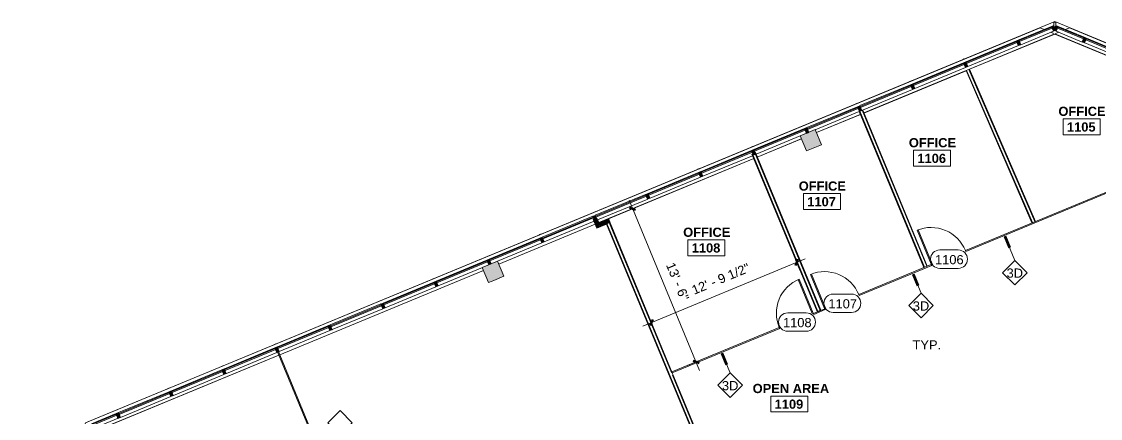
# Model space of a CAD drawing. Header units: inches. Extents: x 488 to 2071, y 800 to 2512.
# Drawn here: x 488 to 1542, y 2124 to 2512 of the extents above; entities that cross this region are included whole.
import ezdxf

# ---------------------------------------------------------------- set-up
doc = ezdxf.new("R2010")
doc.units = ezdxf.units.IN
doc.header["$MEASUREMENT"] = 0
for name, color, linetype, lineweight in [('A-ANNO-DIMS', 211, 'Continuous', 9), ('A-ANNO-DIMS-96', 211, 'Continuous', 9), ('A-AREA-IDEN', 2, 'Continuous', 9), ('A-DOOR', 31, 'Continuous', 13), ('A-DOOR-IDEN', 31, 'Continuous', 9), ('A-Flor-Shel-Tptn', 8, 'Continuous', 9), ('A-GLAZ-CURT', 52, 'Continuous', 9), ('A-GLAZ-CWMG', 51, 'Continuous', 13), ('A-Glaz-Shel', 8, 'Continuous', 9), ('A-Glaz-Shel-Sill', 8, 'Continuous', 9), ('A-WALL', 113, 'Continuous', 9), ('A-WALL-IDEN', 211, 'Continuous', 9), ('A-WALL-PATT', 111, 'Continuous', 13), ('G-ANNO-TEXT', 231, 'Continuous', 9), ('I-WALL', 2, 'Continuous', 9)]:
    doc.layers.add(name, color=color, linetype=linetype, lineweight=lineweight)
doc.styles.add('Swis721 Lt BT', font='swissl.ttf', dxfattribs={"height": 9})
doc.styles.add('Swis721 Lt BT_B', font='', dxfattribs={"height": 9})
doc.styles.get('Swis721 Lt BT_B').set_extended_font_data('Swis721 Lt BT', bold=True)
doc.dimstyles.new('OTJ_-_3_32__Linear__1_2__Tolerance', dxfattribs={"dimscale": 12, "dimtxt": 9.497835, "dimasz": 0.375, "dimexe": 0.75, "dimexo": 0.5, "dimgap": 0.5, "dimtad": 1, "dimdec": 1, "dimrnd": 0.5, "dimzin": 3, "dimdsep": 46, "dimlunit": 4, "dimtxsty": 'Swis721 Lt BT', "dimblk1": 'OBLIQUE', "dimblk2": 'OBLIQUE', "dimsah": 1, "dimcen": 0.09, "dimdle": 0.75, "dimazin": 0, "dimtfac": 1, "dimtdec": 4, "dimtix": 1, "dimtmove": 0, "dimatfit": 3, "dimfxl": 1, "dimtvp": 1, "dimfrac": 2, "dimtolj": 1, "dimtzin": 0, "dimarcsym": 2})
pattern_1 = [(0, (0, 0), (30.72, 7.68), [1.267, -21.773, 1.267, -21.773, -122.88]), (0, (0, 0), (30.72, 7.68), [-46.08, 1.267, -44.813, 1.267, -21.773, -53.76]), (0, (0, 0), (30.72, 7.68), [-115.2, 1.267, -14.093, 1.267, -37.133]), (120, (11.52, 3.84), (-22.011075, 22.7643), [1.267, -21.773, 1.267, -21.773, -122.88]), (120, (11.52, 3.84), (-22.011075, 22.7643), [-46.08, 1.267, -44.813, 1.267, -21.773, -53.76]), (120, (11.52, 3.84), (-22.011075, 22.7643), [-115.2, 1.267, -14.093, 1.267, -37.133]), (240, (15.36, 19.2), (-8.708925, -30.4443), [1.267, -21.773, 1.267, -21.773, -122.88]), (240, (15.36, 19.2), (-8.708925, -30.4443), [-46.08, 1.267, -44.813, 1.267, -21.773, -53.76]), (240, (15.36, 19.2), (-8.708925, -30.4443), [-115.2, 1.267, -14.093, 1.267, -37.133])]

# ---------------------------------------------------------------- blocks, each defined once
blk = doc.blocks.new('Revit Link EDITED_dwg_MUL4-5488113-Level 1 CONSTRUCTION')
at = {"layer": 'A-Glaz-Shel', "color": 7, "flags": 128}
for points in [[(-1, 6.1), (-1, 6.3), (1, 6.3), (1, 6.1)], [(55, 6.1), (55, 6.3), (57, 6.3), (57, 6.1)], [(111, 6.1), (111, 6.3), (113, 6.3), (113, 6.1)], [(167, 6.1), (167, 6.3), (169, 6.3), (169, 6.1)]]:
    blk.add_lwpolyline(points, dxfattribs=at)
blk = doc.blocks.new('Revit Link EDITED_dwg_MUL1-5488114-Level 1 CONSTRUCTION')
at = {"layer": 'A-Glaz-Shel', "color": 7, "flags": 128}
blk.add_lwpolyline([(-1, 6.125), (-1, 6.25), (1, 6.25), (1, 6.125)], dxfattribs=at)
blk = doc.blocks.new('Revit Link EDITED_dwg_MUL6-V4-Level 1 CONSTRUCTION')
at = {"layer": 'A-Glaz-Shel', "color": 7, "flags": 128}
for points in [[(-1, 6.1), (-1, 6.3), (1, 6.3), (1, 6.1)], [(55, 6.1), (55, 6.3), (57, 6.3), (57, 6.1)], [(111, 6.1), (111, 6.3), (113, 6.3), (113, 6.1)], [(167, 6.1), (167, 6.3), (169, 6.3), (169, 6.1)], [(223, 6.1), (223, 6.3), (225, 6.3), (225, 6.1)], [(279, 6.1), (279, 6.3), (281, 6.3), (281, 6.1)]]:
    blk.add_lwpolyline(points, dxfattribs=at)
blk = doc.blocks.new('Revit Link EDITED_dwg_MUL1-V5-Level 1 CONSTRUCTION')
at = {"layer": 'A-Glaz-Shel', "color": 7, "flags": 128}
blk.add_lwpolyline([(-1, 3), (-1, 6.3), (1, 6.3), (1, 3)], dxfattribs=at)
blk = doc.blocks.new('Revit Link EDITED_dwg-5488103-Level 1 CONSTRUCTION')
at = {"layer": 'A-Glaz-Shel-Sill', "color": 7}
for p, q in [((1310.9, 2423), (1410.7, 2464.3)), ((1264.6, 2403.8), (1307.5, 2421.6)), ((1206.8, 2379.8), (1249.8, 2397.7)), ((1052, 2315.7), (1203.3, 2378.4)), ((954.2, 2275.2), (1048.5, 2314.3)), ((740.4, 2186.7), (939.4, 2269.1)), ((567.1, 2114.9), (739.5, 2186.3))]:
    blk.add_line(p, q, dxfattribs=at)
at = {"layer": 'A-Glaz-Shel-Sill', "color": 7, "flags": 128}
for points in [[(2027.1, 2231.3), (2027.1, 2293), (1497.4, 2512.4), (550.6, 2120.2), (488.1, 1969.2)], [(1414.2, 2465.8), (1497.4, 2500.2), (1593.8, 2460.3)]]:
    blk.add_lwpolyline(points, dxfattribs=at)
at = {"extrusion": (0, 0, -1), "zscale": -1}
blk.add_blockref('Revit Link EDITED_dwg_MUL1-V5-Level 1 CONSTRUCTION', (-1497.4, 2505.6), dxfattribs=at)
for name, p, rotation in [('Revit Link EDITED_dwg_MUL1-5488114-Level 1 CONSTRUCTION', (-1526.2, 2493.7), 22.50000000002028), ('Revit Link EDITED_dwg_MUL4-5488113-Level 1 CONSTRUCTION', (-1462.2, 2491.1), 337.4999999999797), ('Revit Link EDITED_dwg_MUL6-V4-Level 1 CONSTRUCTION', (-1255.3, 2405.4), 337.4999999999797), ('Revit Link EDITED_dwg_MUL6-V4-Level 1 CONSTRUCTION', (-944.9, 2276.8), 337.4999999999797), ('Revit Link EDITED_dwg_MUL1-5488114-Level 1 CONSTRUCTION', (-634.4, 2148.2), 337.4999999999797), ('Revit Link EDITED_dwg_MUL1-5488114-Level 1 CONSTRUCTION', (-582.7, 2126.8), 337.4999999999797)]:
    blk.add_blockref(name, p, dxfattribs=dict(at, rotation=rotation))
blk = doc.blocks.new('System Panel - Glazed-5474425-Level 1 CONSTRUCTION')
at = {"layer": 'A-GLAZ-CURT', "lineweight": 13}
for p, q in [((-119.8, 1.7), (-257.8, 1.7)), ((-257.8, 1.7), (-257.8, 0.7)), ((-257.8, 0.7), (-119.8, 0.7)), ((-119.8, 0.7), (-119.8, 1.7)), ((33.8, 1.7), (-83.8, 1.7)), ((-83.8, 1.7), (-83.8, 0.7)), ((-83.8, 0.7), (33.8, 0.7)), ((33.8, 0.7), (33.8, 1.7)), ((85.8, 1.7), (69.8, 1.7)), ((69.8, 1.7), (69.8, 0.7)), ((69.8, 0.7), (85.8, 0.7)), ((85.8, 0.7), (85.8, 1.7)), ((216.3, 1.7), (121.8, 1.7)), ((121.8, 1.7), (121.8, 0.7)), ((121.8, 0.7), (216.3, 0.7)), ((216.3, 0.7), (216.3, 1.7)), ((257.8, 1.7), (252.3, 1.7)), ((252.3, 1.7), (252.3, 0.7)), ((252.3, 0.7), (257.8, 0.7)), ((257.8, 0.7), (257.8, 1.7))]:
    blk.add_line(p, q, dxfattribs=at)
blk = doc.blocks.new('Single Glass Door - 36_ x 84_-5216420-Level 1 CONSTRUCTION')
at = {"layer": 'A-DOOR', "lineweight": 20}
for p, q in [((17, 38), (17, 2)), ((18, 38), (17, 38)), ((18, 2), (18, 38)), ((17, 2), (18, 2))]:
    blk.add_line(p, q, dxfattribs=at)
at = {"layer": 'A-DOOR', "lineweight": 9}
blk.add_arc((18, 2), 36, 90, 180.5, dxfattribs=at)
blk = doc.blocks.new('Single Glass Door - 36_ x 84_-5216443-Level 1 CONSTRUCTION')
at = {"layer": 'A-DOOR', "lineweight": 20}
for p, q in [((17, -2), (18, -2)), ((17, -38), (17, -2)), ((18, -2), (18, -38)), ((18, -38), (17, -38))]:
    blk.add_line(p, q, dxfattribs=at)
at = {"layer": 'A-DOOR', "lineweight": 9}
blk.add_arc((18, -2), 36, 179.5, 270, dxfattribs=at)
blk = doc.blocks.new('System Panel - Glazed-5474415-Level 1 CONSTRUCTION')
at = {"layer": 'A-GLAZ-CURT', "lineweight": 13}
for p, q in [((-201.9, 1.7), (-315.5, 1.7)), ((-315.5, 1.7), (-315.5, 0.7)), ((-315.5, 0.7), (-201.9, 0.7)), ((-201.9, 0.7), (-201.9, 1.7)), ((-153.9, 1.7), (-165.9, 1.7)), ((-165.9, 1.7), (-165.9, 0.7)), ((-165.9, 0.7), (-153.9, 0.7)), ((-153.9, 0.7), (-153.9, 1.7)), ((-41.2, 1.7), (-117.9, 1.7)), ((-117.9, 1.7), (-117.9, 0.7)), ((-117.9, 0.7), (-41.2, 0.7)), ((-41.2, 0.7), (-41.2, 1.7)), ((240.8, 1.7), (-5.2, 1.7)), ((-5.2, 1.7), (-5.2, 0.7)), ((-5.2, 0.7), (240.8, 0.7)), ((240.8, 0.7), (240.8, 1.7)), ((315.5, 1.7), (276.8, 1.7)), ((276.8, 1.7), (276.8, 0.7)), ((276.8, 0.7), (315.5, 0.7)), ((315.5, 0.7), (315.5, 1.7))]:
    blk.add_line(p, q, dxfattribs=at)
blk = doc.blocks.new('System Panel - Glazed-5309572-Level 1 CONSTRUCTION')
at = {"layer": 'A-GLAZ-CURT'}
blk.add_hatch(color=7, dxfattribs=at).paths.add_polyline_path([(13.8, 0.7), (13.8, 1.7), (-13.8, 1.7), (-13.8, 0.7), (-1.1, 0.7)], flags=0)
at = {"layer": 'A-GLAZ-CURT', "color": 55, "lineweight": 20}
for p, q in [((13.8, 1.7), (-13.8, 1.7)), ((-13.8, 1.7), (-13.8, 0.7)), ((-13.8, 0.7), (13.8, 0.7)), ((13.8, 0.7), (13.8, 1.7))]:
    blk.add_line(p, q, dxfattribs=at)
blk = doc.blocks.new('System Panel - Glazed-5309573-Level 1 CONSTRUCTION')
at = {"layer": 'A-GLAZ-CURT'}
blk.add_hatch(color=7, dxfattribs=at).paths.add_polyline_path([(-13.1, 0.7), (13.1, 0.7), (13.1, 1.8), (-13.1, 1.8), (-13.1, 1.4)], flags=0)
at = {"layer": 'A-GLAZ-CURT', "color": 55, "lineweight": 20}
for p, q in [((13.1, 1.8), (-13.1, 1.8)), ((-13.1, 1.8), (-13.1, 0.7)), ((-13.1, 0.7), (13.1, 0.7)), ((13.1, 0.7), (13.1, 1.8))]:
    blk.add_line(p, q, dxfattribs=at)
blk = doc.blocks.new('System Panel - Glazed-5309579-Level 1 CONSTRUCTION')
at = {"layer": 'A-GLAZ-CURT'}
blk.add_hatch(color=7, dxfattribs=at).paths.add_polyline_path([(26.8, 0.7), (26.8, 1.7), (-26.8, 1.7), (-26.8, 0.7), (1, 0.7)], flags=0)
at = {"layer": 'A-GLAZ-CURT', "color": 55, "lineweight": 20}
for p, q in [((26.8, 1.7), (-26.8, 1.7)), ((-26.8, 1.7), (-26.8, 0.7)), ((-26.8, 0.7), (26.8, 0.7)), ((26.8, 0.7), (26.8, 1.7))]:
    blk.add_line(p, q, dxfattribs=at)
blk = doc.blocks.new('System Panel - Glazed-5309580-Level 1 CONSTRUCTION')
at = {"layer": 'A-GLAZ-CURT'}
blk.add_hatch(color=7, dxfattribs=at).paths.add_polyline_path([(-17.3, 0.7), (17.3, 0.7), (17.3, 1.8), (-17.3, 1.8)], flags=0)
at = {"layer": 'A-GLAZ-CURT', "color": 55, "lineweight": 20}
for p, q in [((17.3, 1.8), (-17.3, 1.8)), ((-17.3, 1.8), (-17.3, 0.7)), ((-17.3, 0.7), (17.3, 0.7)), ((17.3, 0.7), (17.3, 1.8))]:
    blk.add_line(p, q, dxfattribs=at)
blk = doc.blocks.new('System Panel - Glazed-5309578-Level 1 CONSTRUCTION')
at = {"layer": 'A-GLAZ-CURT'}
blk.add_hatch(color=7, dxfattribs=at).paths.add_polyline_path([(26.8, 0.7), (26.8, 1.7), (-26.8, 1.7), (-26.8, 0.7), (20.7, 0.7)], flags=0)
at = {"layer": 'A-GLAZ-CURT', "color": 55, "lineweight": 20}
for p, q in [((26.8, 1.7), (-26.8, 1.7)), ((-26.8, 1.7), (-26.8, 0.7)), ((-26.8, 0.7), (26.8, 0.7)), ((26.8, 0.7), (26.8, 1.7))]:
    blk.add_line(p, q, dxfattribs=at)
blk = doc.blocks.new('Rectangular Mullion - 2_5_ x 5_ rectangular-5309582-Level 1 CONSTRUCTION')
at = {"layer": 'A-GLAZ-CWMG', "lineweight": 9}
blk.add_hatch(color=7, dxfattribs=at).paths.add_polyline_path([(-2.5, 2.5), (-1, 2.5), (-1.8, 1.8), (0, 0), (0, -2.5), (-2.5, -2.5), (-2.5, 1.8)], flags=0)
at = {"layer": 'A-GLAZ-CWMG', "color": 55, "lineweight": 20}
for p, q in [((-2.5, 2.5), (0, 2.5)), ((-2.5, -2.5), (-2.5, 2.5)), ((0, 2.5), (0, -2.5)), ((0, -2.5), (-2.5, -2.5))]:
    blk.add_line(p, q, dxfattribs=at)
blk = doc.blocks.new('Rectangular Mullion - 2_5_ x 5_ rectangular-5308163-Level 1 CONSTRUCTION')
at = {"layer": 'A-GLAZ-CWMG', "lineweight": 9}
for p, q in [((580.4, 2129.2), (556.3, 2119.2)), ((582.3, 2124.6), (563, 2116.6))]:
    blk.add_line(p, q, dxfattribs=at)
blk = doc.blocks.new('Rectangular Mullion - 2_5_ x 5_ rectangular-5309583-Level 1 CONSTRUCTION')
at = {"layer": 'A-GLAZ-CWMG', "lineweight": 9}
blk.add_hatch(color=7, dxfattribs=at).paths.add_polyline_path([(-1.3, 2.5), (1.2, 2.5), (1.2, -2.5), (-1.3, -2.5), (-1.3, -0.8)], flags=0)
at = {"layer": 'A-GLAZ-CWMG', "color": 55, "lineweight": 20}
for p, q in [((-1.3, 2.5), (1.2, 2.5)), ((-1.3, -2.5), (-1.3, 2.5)), ((1.2, 2.5), (1.2, -2.5)), ((1.2, -2.5), (-1.3, -2.5))]:
    blk.add_line(p, q, dxfattribs=at)
blk = doc.blocks.new('Rectangular Mullion - 2_5_ x 5_ rectangular-5308301-Level 1 CONSTRUCTION')
at = {"layer": 'A-GLAZ-CWMG', "lineweight": 9}
for p, q in [((1494.1, 2507.7), (1462.2, 2494.4)), ((1496, 2503), (1464.1, 2489.8))]:
    blk.add_line(p, q, dxfattribs=at)
blk = doc.blocks.new('Rectangular Mullion - 2_5_ x 5_ rectangular-5308166-Level 1 CONSTRUCTION')
at = {"layer": 'A-GLAZ-CWMG', "lineweight": 9}
for p, q in [((1459.9, 2493.5), (1410.5, 2473)), ((1461.8, 2488.9), (1412.4, 2468.4))]:
    blk.add_line(p, q, dxfattribs=at)
blk = doc.blocks.new('Rectangular Mullion - 2_5_ x 5_ rectangular-V20-Level 1 CONSTRUCTION')
at = {"layer": 'A-GLAZ-CWMG', "lineweight": 9}
for p, q in [((1356.4, 2450.6), (1307, 2430.2)), ((1358.3, 2446), (1309.7, 2425.9))]:
    blk.add_line(p, q, dxfattribs=at)
blk = doc.blocks.new('Rectangular Mullion - 2_5_ x 5_ rectangular-V21-Level 1 CONSTRUCTION')
at = {"layer": 'A-GLAZ-CWMG', "lineweight": 9}
for p, q in [((1304.7, 2429.2), (1255.3, 2408.7)), ((1306.3, 2424.4), (1263.4, 2406.7))]:
    blk.add_line(p, q, dxfattribs=at)
blk = doc.blocks.new('Rectangular Mullion - 2_5_ x 5_ rectangular-V22-Level 1 CONSTRUCTION')
at = {"layer": 'A-GLAZ-CWMG', "lineweight": 9}
for p, q in [((1253, 2407.8), (1203.5, 2387.3)), ((1248.6, 2400.6), (1205.6, 2382.7))]:
    blk.add_line(p, q, dxfattribs=at)
blk = doc.blocks.new('Rectangular Mullion - 2_5_ x 5_ rectangular-V23-Level 1 CONSTRUCTION')
at = {"layer": 'A-GLAZ-CWMG', "lineweight": 9}
for p, q in [((1201.2, 2386.3), (1151.8, 2365.9)), ((1202.1, 2381.3), (1153.7, 2361.2))]:
    blk.add_line(p, q, dxfattribs=at)
blk = doc.blocks.new('Rectangular Mullion - 2_5_ x 5_ rectangular-V24-Level 1 CONSTRUCTION')
at = {"layer": 'A-GLAZ-CWMG', "lineweight": 9}
for p, q in [((1097.7, 2343.5), (1048.3, 2323)), ((1099.7, 2338.9), (1050.8, 2318.6))]:
    blk.add_line(p, q, dxfattribs=at)
blk = doc.blocks.new('Rectangular Mullion - 2_5_ x 5_ rectangular-V25-Level 1 CONSTRUCTION')
at = {"layer": 'A-GLAZ-CWMG', "lineweight": 9}
for p, q in [((1046, 2322.1), (996.6, 2301.6)), ((1047.3, 2317.2), (998.5, 2297))]:
    blk.add_line(p, q, dxfattribs=at)
blk = doc.blocks.new('Rectangular Mullion - 2_5_ x 5_ rectangular-V26-Level 1 CONSTRUCTION')
at = {"layer": 'A-GLAZ-CWMG', "lineweight": 9}
for p, q in [((994.3, 2300.6), (944.8, 2280.1)), ((996.2, 2296), (953, 2278.1))]:
    blk.add_line(p, q, dxfattribs=at)
blk = doc.blocks.new('Rectangular Mullion - 2_5_ x 5_ rectangular-V27-Level 1 CONSTRUCTION')
at = {"layer": 'A-GLAZ-CWMG', "lineweight": 9}
for p, q in [((942.5, 2279.2), (893.1, 2258.7)), ((938.2, 2272), (895, 2254.1))]:
    blk.add_line(p, q, dxfattribs=at)
blk = doc.blocks.new('Rectangular Mullion - 2_5_ x 5_ rectangular-5309581-Level 1 CONSTRUCTION')
at = {"layer": 'A-GLAZ-CWMG', "lineweight": 9}
blk.add_hatch(color=7, dxfattribs=at).paths.add_polyline_path([(0, 2.5), (-1.9, 2.5), (-2.5, 2.2), (-2.5, -2.5), (0, -2.5), (0, 1.8)], flags=0)
at = {"layer": 'A-GLAZ-CWMG', "color": 55, "lineweight": 20}
for p, q in [((0, 2.5), (-2.5, 2.5)), ((-2.5, 2.5), (-2.5, -2.5)), ((0, -2.5), (0, 2.5)), ((-2.5, -2.5), (0, -2.5))]:
    blk.add_line(p, q, dxfattribs=at)
blk = doc.blocks.new('Rectangular Mullion - 2_5_ x 5_ rectangular-5308473-Level 1 CONSTRUCTION')
at = {"layer": 'A-GLAZ-CWMG', "lineweight": 9}
for p, q in [((1524.3, 2492.4), (1498.7, 2503)), ((1526.2, 2497.1), (1500.6, 2507.7))]:
    blk.add_line(p, q, dxfattribs=at)
blk = doc.blocks.new('Rectangular Mullion - 2_5_ x 5_ rectangular-5308209-Level 1 CONSTRUCTION')
at = {"layer": 'A-GLAZ-CWMG', "lineweight": 9}
for p, q in [((1576.1, 2471), (1526.6, 2491.5)), ((1578, 2475.6), (1528.5, 2496.1))]:
    blk.add_line(p, q, dxfattribs=at)
blk = doc.blocks.new('Room Tag - Room Name and Number-3379422-Level 1 CONSTRUCTION')
at = {"layer": 'A-AREA-IDEN'}
for p, q in [((-0.188, -0.164), (-0.188, -0.002)), ((-0.188, -0.002), (0.187, -0.002)), ((0.187, -0.002), (-0.188, -0.002)), ((-0.188, -0.002), (-0.188, -0.164)), ((0.187, -0.002), (0.187, -0.164)), ((0.187, -0.164), (0.187, -0.002)), ((0.187, -0.164), (-0.188, -0.164)), ((-0.188, -0.164), (0.187, -0.164))]:
    blk.add_line(p, q, dxfattribs=at)
blk = doc.blocks.new('Wall Tag - 1_4_-62626-Level 1 CONSTRUCTION')
at = {"layer": 'A-WALL-IDEN'}
for p, q in [((-0.125, 0), (0, 0.125)), ((0, 0.125), (0.125, 0)), ((-0.125, 0), (0, -0.125)), ((0, -0.125), (0.125, 0))]:
    blk.add_line(p, q, dxfattribs=at)
blk = doc.blocks.new('Door Tag - Door Tag-41184-Level 1 CONSTRUCTION')
at = {"layer": 'A-DOOR-IDEN'}
for p, q in [((-0.09375, 0.09375), (0.09375, 0.09375)), ((-0.09375, -0.09375), (0.09375, -0.09375))]:
    blk.add_line(p, q, dxfattribs=at)
for centre, start, end in [((-0.09375, 0), 90, 270), ((0.09375, 0), 270, 90)]:
    blk.add_arc(centre, 0.09375, start, end, dxfattribs=at)
blk = doc.blocks.new('DIMBLOCK13-Level 1 CONSTRUCTION')
at = {"layer": 'A-ANNO-DIMS-96'}
for p, q in [((1253.6, 2280.5), (1095, 2214.8)), ((1244.2, 2279.6), (1248.7, 2268.7)), ((1245.3, 2277), (1244.2, 2279.6)), ((1102.3, 2220.8), (1106.8, 2209.9)), ((1103.4, 2218.2), (1102.3, 2220.8))]:
    blk.add_line(p, q, dxfattribs=at)
at = {"layer": 'A-ANNO-DIMS-96', "lineweight": 50}
for p, q in [((1245.3, 2277), (1244.1, 2274.1)), ((1245.3, 2277), (1246.5, 2280)), ((1103.4, 2218.2), (1102.1, 2215.3)), ((1103.4, 2218.2), (1104.6, 2221.2))]:
    blk.add_line(p, q, dxfattribs=at)
at = {"layer": 'A-ANNO-DIMS-96', "color": 0, "insert": (1141.6, 2253.6), "char_height": 9, "width": 67.118, "attachment_point": 1, "rotation": 22.5, "line_spacing_factor": 1.005062, "style": 'Swis721 Lt BT'}
blk.add_mtext('12\' - 9 1/2"', dxfattribs=at)
blk = doc.blocks.new('_Oblique')
at = {"color": 0, "linetype": 'ByBlock', "lineweight": -2}
blk.add_line((-0.5, -0.5), (0.5, 0.5), dxfattribs=at)
blk = doc.blocks.new('DIMBLOCK14-Level 1 CONSTRUCTION')
at = {"layer": 'A-ANNO-DIMS-96'}
for p, q in [((1087.5, 2330.6), (1076.6, 2326.1)), ((1150.4, 2171.4), (1081.5, 2337.8)), ((1084.9, 2329.5), (1087.5, 2330.6)), ((1149.6, 2180.8), (1138.6, 2176.3)), ((1147, 2179.7), (1149.6, 2180.8))]:
    blk.add_line(p, q, dxfattribs=at)
at = {"layer": 'A-ANNO-DIMS-96', "lineweight": 50}
for p, q in [((1084.9, 2329.5), (1082, 2330.7)), ((1084.9, 2329.5), (1087.8, 2328.3)), ((1147, 2179.7), (1144, 2180.9)), ((1147, 2179.7), (1149.9, 2178.5))]:
    blk.add_line(p, q, dxfattribs=at)
at = {"layer": 'A-ANNO-DIMS-96', "color": 0, "insert": (1125.7, 2278), "char_height": 9, "width": 42.876, "attachment_point": 1, "rotation": 292.5, "line_spacing_factor": 1.005062, "style": 'Swis721 Lt BT'}
blk.add_mtext('13\' - 6"', dxfattribs=at)

msp = doc.modelspace()

# ---------------------------------------------------------------- hatches: boundary and pattern name
at = {"layer": 'A-WALL'}
for points in [[(1254.71, 2385.9), (1269.49, 2392.02), (1263.37, 2406.81), (1248.58, 2400.68), (1254.63, 2386.09)], [(944.28, 2257.32), (959.07, 2263.44), (952.94, 2278.22), (938.16, 2272.1), (944.2, 2257.51)]]:
    msp.add_hatch(color=250, dxfattribs=at).paths.add_polyline_path(points, flags=0)
at = {"layer": 'A-WALL-PATT', "lineweight": 9}
h = msp.add_hatch(dxfattribs=at)
h.set_pattern_fill('FP_1', color=256, style=0, pattern_type=2)
h.set_pattern_definition(pattern_1)
h.paths.add_polyline_path([(1474.92, 2315.69), (1475.5, 2315.92), (1411.26, 2464.68), (1410.68, 2464.44), (1474.82, 2315.92)], flags=0)
h = msp.add_hatch(dxfattribs=at)
h.set_pattern_fill('FP_1', color=256, style=0, pattern_type=2)
h.set_pattern_definition(pattern_1)
h.paths.add_polyline_path([(1477.81, 2316.88), (1478.39, 2317.12), (1414.15, 2465.88), (1413.57, 2465.64), (1449.34, 2382.8)], flags=0)
h = msp.add_hatch(dxfattribs=at)
h.set_pattern_fill('FP_1', color=256, style=0, pattern_type=2)
h.set_pattern_definition(pattern_1)
h.paths.add_polyline_path([(1369.41, 2271.98), (1369.99, 2272.22), (1306.84, 2424.68), (1306.26, 2424.44), (1369.31, 2272.22)], flags=0)
h = msp.add_hatch(dxfattribs=at)
h.set_pattern_fill('FP_1', color=256, style=0, pattern_type=2)
h.set_pattern_definition(pattern_1)
h.paths.add_polyline_path([(1372.3, 2273.18), (1372.87, 2273.42), (1309.72, 2425.87), (1309.15, 2425.63), (1369.99, 2278.75)], flags=0)
h = msp.add_hatch(dxfattribs=at)
h.set_pattern_fill('FP_1', color=256, style=0, pattern_type=2)
h.set_pattern_definition(pattern_1)
h.paths.add_polyline_path([(1265.26, 2228.84), (1265.84, 2229.08), (1202.04, 2383.1), (1201.46, 2382.86), (1265.16, 2229.08)], flags=0)
h = msp.add_hatch(dxfattribs=at)
h.set_pattern_fill('FP_1', color=256, style=0, pattern_type=2)
h.set_pattern_definition(pattern_1)
h.paths.add_polyline_path([(1268.15, 2230.04), (1268.72, 2230.28), (1204.93, 2384.3), (1204.35, 2384.06), (1265.84, 2235.61)], flags=0)
for points in [[(1050.14, 2310.37), (1053.6, 2311.8), (1050.06, 2320.35), (1046.6, 2318.91), (1049.47, 2311.99)], [(1053.6, 2311.8), (1063.03, 2315.71), (1061.6, 2319.17), (1052.17, 2315.27), (1052.97, 2313.34)]]:
    msp.add_hatch(color=7, dxfattribs=at).paths.add_polyline_path(points, flags=0)
h = msp.add_hatch(dxfattribs=at)
h.set_pattern_fill('FP_1', color=256, style=0, pattern_type=2)
h.set_pattern_definition(pattern_1)
h.paths.add_polyline_path([(1319.88, 1685.7), (1320.46, 1685.94), (1221.83, 1924.03), (1221.26, 1923.79), (1319.85, 1685.77)], flags=0)
h.paths.add_polyline_path([(1220.3, 1926.1), (1220.88, 1926.34), (1191.72, 1996.64), (1191.18, 1996.41), (1220.2, 1926.34)], flags=0)
h.paths.add_polyline_path([(1190.22, 1998.72), (1190.8, 1998.96), (1060.1, 2314.49), (1059.52, 2314.25), (1190.12, 1998.96)], flags=0)
h = msp.add_hatch(dxfattribs=at)
h.set_pattern_fill('FP_1', color=256, style=0, pattern_type=2)
h.set_pattern_definition(pattern_1)
h.paths.add_polyline_path([(1322.76, 1686.89), (1323.34, 1687.13), (1224.72, 1925.23), (1224.14, 1924.99), (1322.76, 1686.9)], flags=0)
h.paths.add_polyline_path([(1223.19, 1927.3), (1223.76, 1927.54), (1194.64, 1997.85), (1194.06, 1997.61), (1223.09, 1927.54)], flags=0)
h.paths.add_polyline_path([(1193.11, 1999.92), (1193.68, 2000.16), (1124.51, 2167.16), (1123.93, 2166.92), (1190.8, 2005.49)], flags=0)
h.paths.add_polyline_path([(1122.98, 2169.23), (1123.55, 2169.47), (1062.99, 2315.69), (1062.41, 2315.45), (1122.88, 2169.47)], flags=0)

# ---------------------------------------------------------------- linework, layer by layer
at = {"layer": 'A-WALL'}
for p, q in [((552.8, 2121), (1483, 2506.31)), ((1495.74, 2499.68), (1414.15, 2465.88)), ((1486.92, 2504.68), (1483, 2506.31)), ((1495.74, 2501.03), (1493.45, 2501.98)), ((1495.74, 2499.68), (1495.74, 2501.03)), ((1501.29, 2501.98), (1497.37, 2500.35)), ((1593.81, 2460.41), (1497.37, 2500.35)), ((1511.75, 2506.31), (1507.83, 2504.68)), ((1511.75, 2506.31), (2015.97, 2297.45)), ((1410.68, 2464.44), (1310.87, 2423.1)), ((1307.41, 2421.67), (1264.56, 2403.92)), ((1249.78, 2397.8), (1206.72, 2379.96)), ((1203.26, 2378.53), (1051.93, 2315.84)), ((1048.47, 2314.41), (954.14, 2275.34)), ((939.36, 2269.21), (740.35, 2186.78)), ((739.42, 2186.4), (565.3, 2114.27))]:
    msp.add_line(p, q, dxfattribs=at)
at = {"layer": 'A-WALL', "lineweight": 13}
for p, q in [((1475.5, 2315.92), (1411.26, 2464.68)), ((1477.81, 2316.88), (1413.57, 2465.64)), ((1369.99, 2272.22), (1306.84, 2424.68)), ((1372.3, 2273.18), (1309.15, 2425.63)), ((1265.84, 2229.08), (1202.04, 2383.1)), ((1268.15, 2230.04), (1204.35, 2384.06)), ((1190.8, 1998.96), (1059.86, 2315.07)), ((1122.98, 2169.23), (1062.17, 2316.03)), ((1123.55, 2169.47), (1122.98, 2169.23)), ((1124.51, 2167.16), (1123.93, 2166.92)), ((1193.11, 1999.92), (1123.93, 2166.92))]:
    msp.add_line(p, q, dxfattribs=at)
at = {"layer": 'A-WALL', "color": 55, "lineweight": 20}
for p, q in [((1263.37, 2406.81), (1248.58, 2400.68)), ((1269.49, 2392.02), (1263.37, 2406.81)), ((1248.58, 2400.68), (1254.71, 2385.9)), ((1254.71, 2385.9), (1269.49, 2392.02)), ((952.94, 2278.22), (938.16, 2272.1)), ((959.07, 2263.44), (952.94, 2278.22)), ((938.16, 2272.1), (944.28, 2257.32)), ((944.28, 2257.32), (947.73, 2258.75)), ((947.73, 2258.75), (949.34, 2259.43)), ((949.34, 2259.43), (949.35, 2259.42)), ((949.35, 2259.42), (959.07, 2263.44))]:
    msp.add_line(p, q, dxfattribs=at)
at = {"layer": 'A-WALL-IDEN', "lineweight": 90}
for p, q in [((1448.47, 2302.7), (1453.06, 2291.61)), ((1358.91, 2265.6), (1363.5, 2254.52)), ((1172.24, 2188.28), (1176.83, 2177.19))]:
    msp.add_line(p, q, dxfattribs=at)
at = {"layer": 'A-WALL-IDEN'}
for p, q in [((1448.47, 2302.7), (1458.32, 2278.91)), ((1358.91, 2265.6), (1366.71, 2246.77)), ((1172.24, 2188.28), (1180.27, 2168.89))]:
    msp.add_line(p, q, dxfattribs=at)
at = {"layer": 'I-WALL', "lineweight": 13}
for p, q in [((1414.15, 2465.88), (1410.68, 2464.44)), ((1410.68, 2464.44), (1474.92, 2315.69)), ((1478.39, 2317.12), (1414.15, 2465.88)), ((1309.72, 2425.87), (1306.26, 2424.44)), ((1306.26, 2424.44), (1369.41, 2271.98)), ((1372.87, 2273.42), (1309.72, 2425.87)), ((1204.93, 2384.3), (1201.46, 2382.86)), ((1201.46, 2382.86), (1265.26, 2228.84)), ((1268.72, 2230.28), (1204.93, 2384.3)), ((1060.1, 2314.49), (1059.52, 2314.25)), ((1059.52, 2314.25), (1189.98, 1999.3)), ((1062.99, 2315.69), (1062.41, 2315.45)), ((1193.44, 2000.73), (1062.99, 2315.69)), ((1474.92, 2315.69), (1478.39, 2317.12)), ((1369.41, 2271.98), (1372.87, 2273.42)), ((1265.26, 2228.84), (1268.72, 2230.28))]:
    msp.add_line(p, q, dxfattribs=at)
at = {"layer": 'I-WALL', "color": 55, "lineweight": 20}
for p, q in [((1050.06, 2320.35), (1046.6, 2318.91)), ((1046.6, 2318.91), (1050.14, 2310.37)), ((1052.17, 2315.27), (1050.06, 2320.35)), ((1061.6, 2319.17), (1052.17, 2315.27)), ((1063.03, 2315.71), (1061.6, 2319.17)), ((1050.14, 2310.37), (1059.52, 2314.25)), ((1062.99, 2315.69), (1063.03, 2315.71))]:
    msp.add_line(p, q, dxfattribs=at)
at = {"layer": 'I-WALL'}
msp.add_line((1062.17, 2316.03), (1059.86, 2315.07), dxfattribs=at)

# ---------------------------------------------------------------- block references
at = {"layer": 'A-AREA-IDEN', "xscale": 95.99999999999994, "yscale": 95.99999999999994, "zscale": 95.99999999999994}
for p in [(1523.67, 2417.45), (1377.58, 2386.79), (1270, 2344.41), (1157.11, 2299.25), (1238.13, 2146.52)]:
    msp.add_blockref('Room Tag - Room Name and Number-3379422-Level 1 CONSTRUCTION', p, dxfattribs=at)
at = {"layer": 'A-DOOR'}
for name, p, rotation in [('Single Glass Door - 36_ x 84_-5216443-Level 1 CONSTRUCTION', (1394.03, 2280.15), 202.4999999999994), ('Single Glass Door - 36_ x 84_-5216443-Level 1 CONSTRUCTION', (1289.88, 2237.01), 202.4999999999994), ('Single Glass Door - 36_ x 84_-5216420-Level 1 CONSTRUCTION', (1245.54, 2218.64), 22.49999999999937)]:
    msp.add_blockref(name, p, dxfattribs=dict(at, rotation=rotation))
at = {"layer": 'A-DOOR-IDEN', "xscale": 95.99999999999994, "yscale": 95.99999999999994, "zscale": 95.99999999999994}
for p in [(1394.03, 2280.15), (1289.88, 2237.01), (1245.54, 2218.64)]:
    msp.add_blockref('Door Tag - Door Tag-41184-Level 1 CONSTRUCTION', p, dxfattribs=at)
at = {"layer": 'A-Flor-Shel-Tptn', "color": 7}
msp.add_blockref('Revit Link EDITED_dwg-5488103-Level 1 CONSTRUCTION', (0, 0), dxfattribs=at)
at = {"layer": 'A-GLAZ-CURT'}
for name, p, rotation in [('System Panel - Glazed-5309580-Level 1 CONSTRUCTION', (1479.12, 2498.74), 22.49999999995562), ('System Panel - Glazed-5309572-Level 1 CONSTRUCTION', (1512.47, 2500.05), 337.4999999999997), ('System Panel - Glazed-5309578-Level 1 CONSTRUCTION', (1436.15, 2480.95), 22.49999999995562), ('System Panel - Glazed-5309579-Level 1 CONSTRUCTION', (1552.33, 2483.54), 337.4999999999997), ('System Panel - Glazed-5309578-Level 1 CONSTRUCTION', (1384.41, 2459.52), 22.49999999995562), ('System Panel - Glazed-5309578-Level 1 CONSTRUCTION', (1332.68, 2438.09), 22.49999999995562), ('System Panel - Glazed-5309578-Level 1 CONSTRUCTION', (1280.94, 2416.66), 22.49999999995562), ('System Panel - Glazed-5474415-Level 1 CONSTRUCTION', (1415.48, 2289.04), 22.4999999999994), ('System Panel - Glazed-5309578-Level 1 CONSTRUCTION', (1229.2, 2395.23), 22.49999999995562), ('System Panel - Glazed-5309578-Level 1 CONSTRUCTION', (1177.46, 2373.79), 22.49999999995562), ('System Panel - Glazed-5309578-Level 1 CONSTRUCTION', (1125.73, 2352.36), 22.49999999995562), ('System Panel - Glazed-5309578-Level 1 CONSTRUCTION', (1073.99, 2330.93), 22.49999999995562), ('System Panel - Glazed-5309578-Level 1 CONSTRUCTION', (1022.25, 2309.5), 22.49999999995562), ('System Panel - Glazed-5309578-Level 1 CONSTRUCTION', (970.52, 2288.07), 22.49999999995562), ('System Panel - Glazed-5309578-Level 1 CONSTRUCTION', (918.78, 2266.64), 22.49999999995562), ('System Panel - Glazed-5309578-Level 1 CONSTRUCTION', (867.04, 2245.21), 22.49999999995562), ('System Panel - Glazed-5309578-Level 1 CONSTRUCTION', (815.3, 2223.78), 22.49999999995562), ('System Panel - Glazed-5309578-Level 1 CONSTRUCTION', (763.57, 2202.35), 22.49999999995562), ('System Panel - Glazed-5309578-Level 1 CONSTRUCTION', (711.83, 2180.92), 22.49999999995562), ('System Panel - Glazed-5474425-Level 1 CONSTRUCTION', (835.17, 1953.29), 292.4999999999995), ('System Panel - Glazed-5309578-Level 1 CONSTRUCTION', (660.09, 2159.49), 22.49999999995562), ('System Panel - Glazed-5309578-Level 1 CONSTRUCTION', (608.36, 2138.06), 22.49999999995562), ('System Panel - Glazed-5309573-Level 1 CONSTRUCTION', (569.27, 2121.87), 22.49999999995562)]:
    msp.add_blockref(name, p, dxfattribs=dict(at, rotation=rotation))
at = {"layer": 'A-GLAZ-CWMG', "lineweight": 9, "extrusion": (0, 0, -1)}
for name, p, rotation in [('Rectangular Mullion - 2_5_ x 5_ rectangular-5309582-Level 1 CONSTRUCTION', (-1497.37, 2506.31), 157.5000000000444), ('Rectangular Mullion - 2_5_ x 5_ rectangular-5309583-Level 1 CONSTRUCTION', (-1462.02, 2491.66), 157.5000000000444), ('Rectangular Mullion - 2_5_ x 5_ rectangular-5309583-Level 1 CONSTRUCTION', (-1526.41, 2494.28), 202.5000000000003), ('Rectangular Mullion - 2_5_ x 5_ rectangular-5309583-Level 1 CONSTRUCTION', (-1410.28, 2470.23), 157.5000000000444), ('Rectangular Mullion - 2_5_ x 5_ rectangular-5309583-Level 1 CONSTRUCTION', (-1358.55, 2448.8), 157.5000000000444), ('Rectangular Mullion - 2_5_ x 5_ rectangular-5309583-Level 1 CONSTRUCTION', (-1306.81, 2427.37), 157.5000000000444), ('Rectangular Mullion - 2_5_ x 5_ rectangular-5309583-Level 1 CONSTRUCTION', (-1255.07, 2405.94), 157.5000000000444), ('Rectangular Mullion - 2_5_ x 5_ rectangular-5309583-Level 1 CONSTRUCTION', (-1203.33, 2384.51), 157.5000000000444), ('Rectangular Mullion - 2_5_ x 5_ rectangular-5309583-Level 1 CONSTRUCTION', (-1151.6, 2363.08), 157.5000000000444), ('Rectangular Mullion - 2_5_ x 5_ rectangular-5309583-Level 1 CONSTRUCTION', (-1099.86, 2341.65), 157.5000000000444), ('Rectangular Mullion - 2_5_ x 5_ rectangular-5309583-Level 1 CONSTRUCTION', (-1048.12, 2320.22), 157.5000000000444), ('Rectangular Mullion - 2_5_ x 5_ rectangular-5309583-Level 1 CONSTRUCTION', (-996.38, 2298.79), 157.5000000000444), ('Rectangular Mullion - 2_5_ x 5_ rectangular-5309583-Level 1 CONSTRUCTION', (-944.65, 2277.36), 157.5000000000444), ('Rectangular Mullion - 2_5_ x 5_ rectangular-5309583-Level 1 CONSTRUCTION', (-892.91, 2255.93), 157.5000000000444), ('Rectangular Mullion - 2_5_ x 5_ rectangular-5309583-Level 1 CONSTRUCTION', (-841.17, 2234.5), 157.5000000000444), ('Rectangular Mullion - 2_5_ x 5_ rectangular-5309583-Level 1 CONSTRUCTION', (-789.44, 2213.07), 157.5000000000444), ('Rectangular Mullion - 2_5_ x 5_ rectangular-5309583-Level 1 CONSTRUCTION', (-737.7, 2191.64), 157.5000000000444), ('Rectangular Mullion - 2_5_ x 5_ rectangular-5309583-Level 1 CONSTRUCTION', (-685.96, 2170.21), 157.5000000000444), ('Rectangular Mullion - 2_5_ x 5_ rectangular-5309583-Level 1 CONSTRUCTION', (-634.22, 2148.78), 157.5000000000444), ('Rectangular Mullion - 2_5_ x 5_ rectangular-5309583-Level 1 CONSTRUCTION', (-582.49, 2127.35), 157.5000000000444)]:
    msp.add_blockref(name, p, dxfattribs=dict(at, rotation=rotation))
at = {"layer": 'A-GLAZ-CWMG', "lineweight": 9, "rotation": 157.4999999999997}
msp.add_blockref('Rectangular Mullion - 2_5_ x 5_ rectangular-5309581-Level 1 CONSTRUCTION', (1497.37, 2506.31), dxfattribs=at)
at = {"layer": 'A-GLAZ-CWMG', "lineweight": 9}
for name, p in [('Rectangular Mullion - 2_5_ x 5_ rectangular-5308301-Level 1 CONSTRUCTION', (0, 0)), ('Rectangular Mullion - 2_5_ x 5_ rectangular-5308473-Level 1 CONSTRUCTION', (0, 0)), ('Rectangular Mullion - 2_5_ x 5_ rectangular-5308166-Level 1 CONSTRUCTION', (0, 0)), ('Rectangular Mullion - 2_5_ x 5_ rectangular-5308209-Level 1 CONSTRUCTION', (0, 0)), ('Rectangular Mullion - 2_5_ x 5_ rectangular-5308166-Level 1 CONSTRUCTION', (-51.74, -21.43)), ('Rectangular Mullion - 2_5_ x 5_ rectangular-V20-Level 1 CONSTRUCTION', (0, 0)), ('Rectangular Mullion - 2_5_ x 5_ rectangular-V21-Level 1 CONSTRUCTION', (0, 0)), ('Rectangular Mullion - 2_5_ x 5_ rectangular-V22-Level 1 CONSTRUCTION', (0, 0)), ('Rectangular Mullion - 2_5_ x 5_ rectangular-V23-Level 1 CONSTRUCTION', (0, 0)), ('Rectangular Mullion - 2_5_ x 5_ rectangular-5308166-Level 1 CONSTRUCTION', (-310.42, -128.58)), ('Rectangular Mullion - 2_5_ x 5_ rectangular-V24-Level 1 CONSTRUCTION', (0, 0)), ('Rectangular Mullion - 2_5_ x 5_ rectangular-V25-Level 1 CONSTRUCTION', (0, 0)), ('Rectangular Mullion - 2_5_ x 5_ rectangular-V26-Level 1 CONSTRUCTION', (0, 0)), ('Rectangular Mullion - 2_5_ x 5_ rectangular-V27-Level 1 CONSTRUCTION', (0, 0)), ('Rectangular Mullion - 2_5_ x 5_ rectangular-5308166-Level 1 CONSTRUCTION', (-569.11, -235.73)), ('Rectangular Mullion - 2_5_ x 5_ rectangular-5308166-Level 1 CONSTRUCTION', (-620.85, -257.16)), ('Rectangular Mullion - 2_5_ x 5_ rectangular-5308166-Level 1 CONSTRUCTION', (-672.58, -278.59)), ('Rectangular Mullion - 2_5_ x 5_ rectangular-5308166-Level 1 CONSTRUCTION', (-724.32, -300.02)), ('Rectangular Mullion - 2_5_ x 5_ rectangular-5308166-Level 1 CONSTRUCTION', (-776.06, -321.45)), ('Rectangular Mullion - 2_5_ x 5_ rectangular-5308166-Level 1 CONSTRUCTION', (-827.8, -342.88)), ('Rectangular Mullion - 2_5_ x 5_ rectangular-5308163-Level 1 CONSTRUCTION', (0, 0))]:
    msp.add_blockref(name, p, dxfattribs=at)
at = {"layer": 'A-WALL-IDEN', "xscale": 95.99999999999994, "yscale": 95.99999999999994, "zscale": 95.99999999999994}
for p in [(1458.32, 2266.91), (1366.71, 2234.77), (1180.27, 2156.89), (799.12, 2120.13)]:
    msp.add_blockref('Wall Tag - 1_4_-62626-Level 1 CONSTRUCTION', p, dxfattribs=at)

# ---------------------------------------------------------------- texts
at = {"layer": 'A-AREA-IDEN', "char_height": 9, "attachment_point": 1, "style": 'Swis721 Lt BT_B'}
for s, insert, width in [('OFFICE', (1500.93, 2429.17), 54.843), ('1105', (1509.26, 2413.85), 33.936), ('OFFICE', (1354.84, 2398.5), 54.843), ('1106', (1363.17, 2383.18), 33.936), ('OFFICE', (1247.26, 2356.13), 54.843), ('1107', (1255.59, 2340.81), 33.936), ('OFFICE', (1134.37, 2310.97), 54.843), ('1108', (1142.7, 2295.65), 33.936), ('OPEN AREA', (1202.25, 2158.24), 86.658), ('1109', (1223.72, 2142.92), 33.936)]:
    msp.add_mtext(s, dxfattribs=dict(at, insert=insert, width=width))
at = {"layer": 'A-DOOR-IDEN', "char_height": 9, "width": 32.724, "attachment_point": 1, "style": 'Swis721 Lt BT'}
for s, insert in [('1106', (1380.37, 2284.17)), ('1107', (1276.22, 2241.03)), ('1108', (1231.87, 2222.66))]:
    msp.add_mtext(s, dxfattribs=dict(at, insert=insert))
at = {"layer": 'A-WALL-IDEN', "char_height": 9, "width": 19.089, "attachment_point": 1, "style": 'Swis721 Lt BT'}
for insert in [(1450.28, 2271.03), (1358.67, 2238.89), (1172.23, 2161.01)]:
    msp.add_mtext('3D', dxfattribs=dict(at, insert=insert))
at = {"layer": 'G-ANNO-TEXT', "color": 7, "insert": (1358.43, 2200.87), "char_height": 9, "width": 30.603, "attachment_point": 1, "style": 'Swis721 Lt BT'}
msp.add_mtext('TYP.', dxfattribs=at)

# ---------------------------------------------------------------- dimensions: what is measured, and where the dimension line sits
at = {"layer": 'A-ANNO-DIMS'}
for base, p1, p2, angle, override, picture, middle in [((1084.9, 2329.5), (1144.01, 2178.48), (1081.96, 2328.28), 292.5, {"dimpost": '<>', "dimfxl": 162.142902}, 'DIMBLOCK14-Level 1 CONSTRUCTION', (1125.74, 2258.67)), ((1103.36, 2218.22), (1246.52, 2274.08), (1104.57, 2215.28), 22.5, {"dimpost": '<>', "dimfxl": 153.642345}, 'DIMBLOCK13-Level 1 CONSTRUCTION', (1170.07, 2257.92))]:
    dim = msp.add_linear_dim(base=base, p1=p1, p2=p2, angle=angle, dimstyle='OTJ_-_3_32__Linear__1_2__Tolerance', override=override, dxfattribs=at)
    dim.commit()
    dim.dimension.update_dxf_attribs({"geometry": picture, "text_midpoint": middle})

doc.saveas('drawing.dxf')
